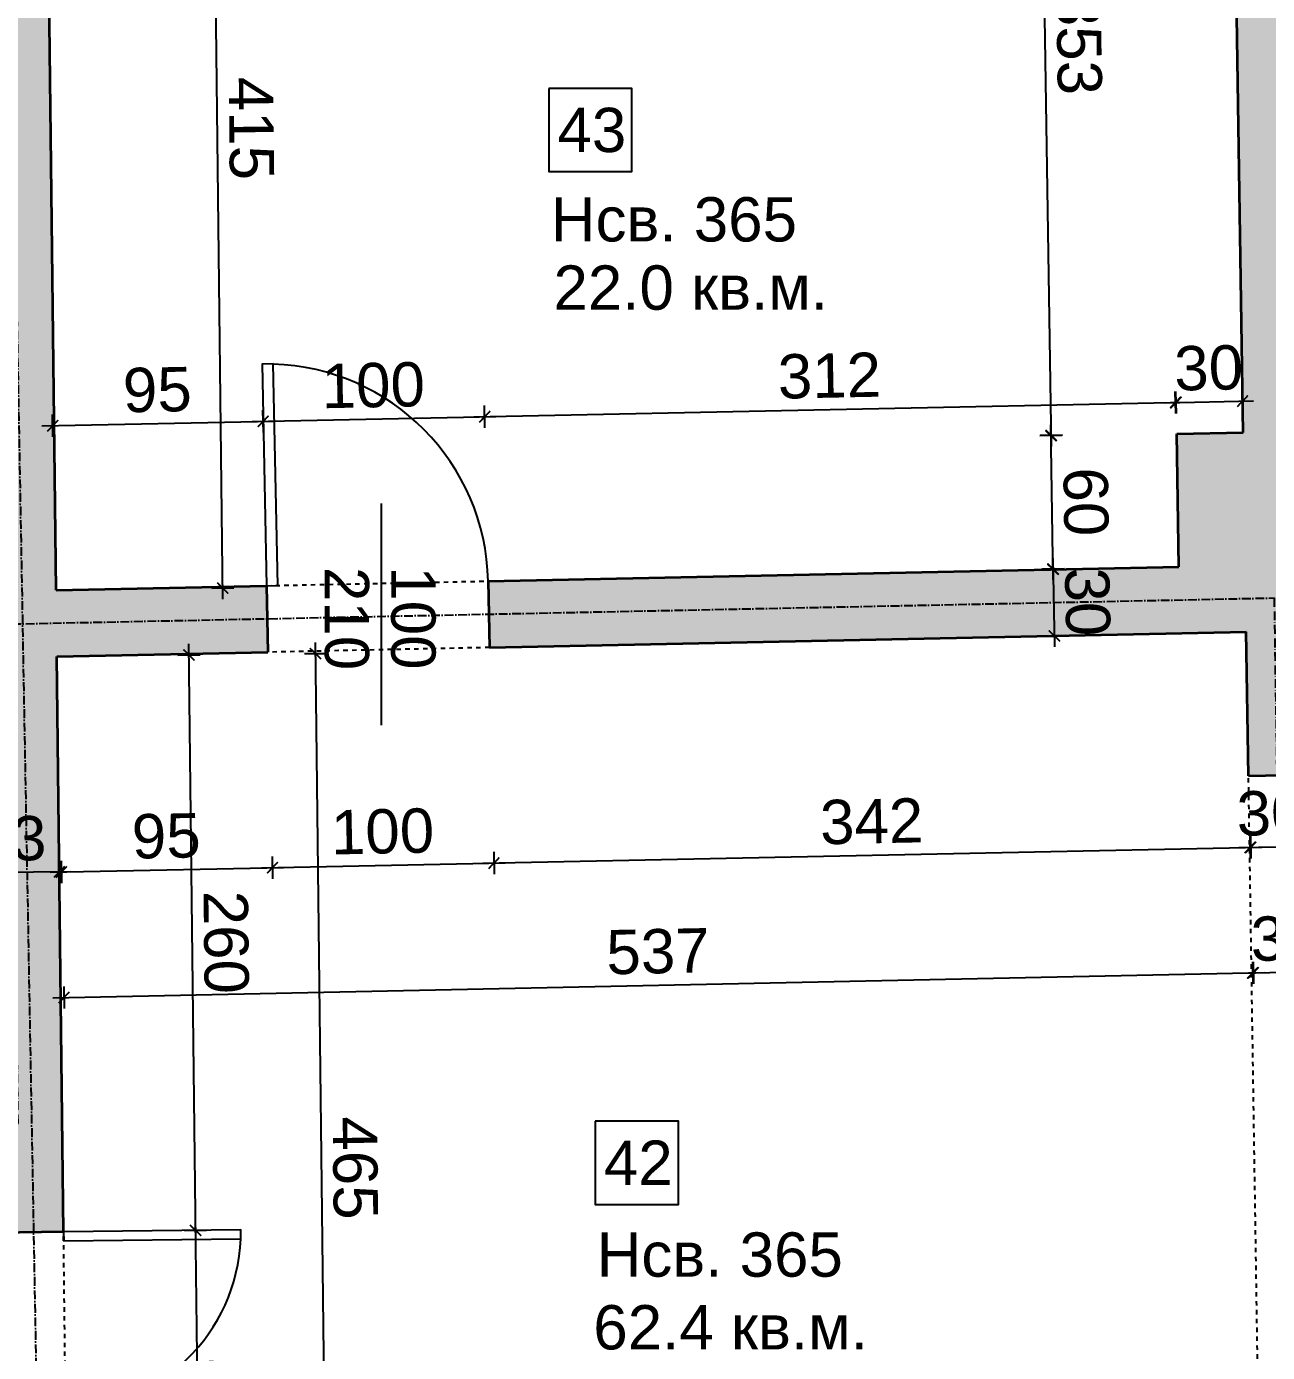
# Model space of a CAD drawing. Header units: inches. Extents: x -72385 to 39588, y -6525 to 66685.
# Drawn here: x -38736 to -38176, y 13084 to 13682 of the extents above; entities that cross this region are included whole.
import ezdxf

# ---------------------------------------------------------------- set-up
doc = ezdxf.new("R2010")
doc.units = ezdxf.units.IN
doc.header["$MEASUREMENT"] = 0
doc.linetypes.add('DashDot', pattern=[0.6, 0.4, -0.1, 0, -0.1])
doc.linetypes.add('Hidden', pattern=[0.4, 0.2, -0.2])
for name, color, linetype, lineweight in [('Врати', 251, 'Continuous', 25), ('Надписи Hсв', 252, 'Continuous', 25), ('Надписи врати', 252, 'Continuous', 25), ('Надписи коти вътрешни', 252, 'Continuous', 25), ('Надписи номера на пом.', 252, 'Continuous', 25), ('Надписи площ', 252, 'Continuous', 25), ('Оси', 252, 'DashDot', 25), ('Пунктир', 253, 'Hidden', 25), ('Разрезни линии', 7, 'Continuous', 35), ('Щрих стени', 254, 'Continuous', 25)]:
    doc.layers.add(name, color=color, linetype=linetype, lineweight=lineweight)
doc.styles.add('Arial Regular', font='arial.ttf')
doc.styles.get("Standard").update_dxf_attribs({"font": 'arial.ttf'})
doc.dimstyles.new('Annotative', dxfattribs={"dimscale": 0, "dimtxt": 20, "dimasz": 5, "dimexe": 5, "dimexo": 5, "dimgap": 5, "dimtad": 1, "dimdec": 0, "dimzin": 0, "dimdsep": 46, "dimtxsty": 'Standard', "dimblk": 'ARCHTICK', "dimcen": 5, "dimdle": 5, "dimadec": 0, "dimazin": 0, "dimtfac": 1, "dimtdec": 0, "dimtofl": 0, "dimtmove": 0, "dimatfit": 3, "dimldrblk": 'ARCHTICK', "dimfxl": 5, "dimfxlon": 1, "dimtolj": 1, "dimtzin": 0, "dimarcsym": 1})

# ---------------------------------------------------------------- blocks, each defined once
blk = doc.blocks.new('_ArchTick')
at = {"color": 0, "linetype": 'ByBlock', "const_width": 0.15}
blk.add_lwpolyline([(-0.5, -0.5), (0.5, 0.5)], dxfattribs=at)
blk = doc.blocks.new('*D3429')
at = {"layer": 'Defpoints', "color": 0, "ltscale": 50, "transparency": 16777216}
for p in [(-38722.25, 13397.7), (-38627, 13399.68), (-38624.98, 13302.43)]:
    blk.add_point(p, dxfattribs=at)
at = {"layer": 'Надписи коти вътрешни', "color": 0, "lineweight": -2, "ltscale": 50, "transparency": 16777216}
for p, q in [((-38725.24, 13300.35), (-38619.98, 13302.53)), ((-38720.34, 13305.45), (-38720.14, 13295.45)), ((-38625.09, 13307.42), (-38624.88, 13297.43))]:
    blk.add_line(p, q, dxfattribs=at)
at = {"layer": 'Надписи коти вътрешни', "color": 0, "lineweight": -2, "ltscale": 50, "transparency": 16777216, "xscale": 5, "yscale": 5, "zscale": 5}
for p, rotation in [((-38720.24, 13300.45), 181.1859248688659), ((-38624.98, 13302.43), 1.185924868865917)]:
    blk.add_blockref('_ArchTick', p, dxfattribs=dict(at, rotation=rotation))
at = {"layer": 'Надписи коти вътрешни', "color": 0, "ltscale": 50, "transparency": 16777216, "insert": (-38672.93, 13316.65), "char_height": 20, "attachment_point": 5, "rotation": 1.18592}
blk.add_mtext('\\A1;95', dxfattribs=at)
blk = doc.blocks.new('*D3430')
at = {"layer": 'Defpoints', "color": 0, "ltscale": 50, "transparency": 16777216}
for p in [(-38627, 13399.68), (-38527.02, 13401.75), (-38525, 13304.49)]:
    blk.add_point(p, dxfattribs=at)
at = {"layer": 'Надписи коти вътрешни', "color": 0, "lineweight": -2, "ltscale": 50, "transparency": 16777216}
for p, q in [((-38525.11, 13309.49), (-38524.9, 13299.5)), ((-38629.98, 13302.32), (-38520.01, 13304.6)), ((-38625.09, 13307.42), (-38624.88, 13297.43))]:
    blk.add_line(p, q, dxfattribs=at)
at = {"layer": 'Надписи коти вътрешни', "color": 0, "lineweight": -2, "ltscale": 50, "transparency": 16777216, "xscale": 5, "yscale": 5, "zscale": 5}
for p, rotation in [((-38624.98, 13302.43), 181.185924868857), ((-38525, 13304.49), 1.185924868857025)]:
    blk.add_blockref('_ArchTick', p, dxfattribs=dict(at, rotation=rotation))
at = {"layer": 'Надписи коти вътрешни', "color": 0, "ltscale": 50, "transparency": 16777216, "insert": (-38575.31, 13318.67), "char_height": 20, "attachment_point": 5, "rotation": 1.18592}
blk.add_mtext('\\A1;100', dxfattribs=at)
blk = doc.blocks.new('*D3431')
at = {"layer": 'Defpoints', "color": 0, "ltscale": 50, "transparency": 16777216}
for p in [(-38185.44, 13408.82), (-38527.02, 13401.75), (-38183.42, 13311.57)]:
    blk.add_point(p, dxfattribs=at)
at = {"layer": 'Надписи коти вътрешни', "color": 0, "lineweight": -2, "ltscale": 50, "transparency": 16777216}
for p, q in [((-38183.53, 13316.56), (-38183.32, 13306.57)), ((-38530, 13304.39), (-38178.42, 13311.67)), ((-38525.11, 13309.49), (-38524.9, 13299.5))]:
    blk.add_line(p, q, dxfattribs=at)
at = {"layer": 'Надписи коти вътрешни', "color": 0, "lineweight": -2, "ltscale": 50, "transparency": 16777216, "xscale": 5, "yscale": 5, "zscale": 5}
for p, rotation in [((-38183.42, 13311.57), 1.185924868862864), ((-38525, 13304.49), 181.1859248688629)]:
    blk.add_blockref('_ArchTick', p, dxfattribs=dict(at, rotation=rotation))
at = {"layer": 'Надписи коти вътрешни', "color": 0, "ltscale": 50, "transparency": 16777216, "insert": (-38354.53, 13323.25), "char_height": 20, "attachment_point": 5, "rotation": 1.18592}
blk.add_mtext('\\A1;342', dxfattribs=at)
blk = doc.blocks.new('*D3432')
at = {"layer": 'Defpoints', "color": 0, "ltscale": 50, "transparency": 16777216}
for p in [(-38184.43, 13343.82), (-38154.44, 13344.44), (-38153.77, 13312.18)]:
    blk.add_point(p, dxfattribs=at)
at = {"layer": 'Надписи коти вътрешни', "color": 0, "lineweight": -2, "ltscale": 50, "transparency": 16777216}
for p, q in [((-38183.87, 13316.56), (-38183.66, 13306.56)), ((-38153.87, 13317.18), (-38153.67, 13307.18)), ((-38188.76, 13311.46), (-38148.77, 13312.28))]:
    blk.add_line(p, q, dxfattribs=at)
at = {"layer": 'Надписи коти вътрешни', "color": 0, "lineweight": -2, "ltscale": 50, "transparency": 16777216, "xscale": 5, "yscale": 5, "zscale": 5}
for p, rotation in [((-38183.76, 13311.56), 181.1859248688393), ((-38153.77, 13312.18), 1.185924868839328)]:
    blk.add_blockref('_ArchTick', p, dxfattribs=dict(at, rotation=rotation))
at = {"layer": 'Надписи коти вътрешни', "color": 0, "ltscale": 50, "transparency": 16777216, "insert": (-38174.27, 13326.98), "char_height": 20, "attachment_point": 5, "rotation": 1.18592}
blk.add_mtext('\\A1;30', dxfattribs=at)
blk = doc.blocks.new('*D3442')
at = {"layer": 'Defpoints', "color": 0, "ltscale": 50, "transparency": 16777216}
for p in [(-38722.25, 13397.7), (-38662.67, 13398.39), (-38719.26, 13138.04)]:
    blk.add_point(p, dxfattribs=at)
at = {"layer": 'Надписи коти вътрешни', "color": 0, "lineweight": -2, "ltscale": 50, "transparency": 16777216}
for p, q in [((-38667.67, 13398.33), (-38657.67, 13398.45)), ((-38659.61, 13133.73), (-38662.73, 13403.39)), ((-38664.67, 13138.67), (-38654.67, 13138.78))]:
    blk.add_line(p, q, dxfattribs=at)
at = {"layer": 'Надписи коти вътрешни', "color": 0, "lineweight": -2, "ltscale": 50, "transparency": 16777216, "xscale": 5, "yscale": 5, "zscale": 5}
for p, rotation in [((-38662.67, 13398.39), 90.6615763334505), ((-38659.67, 13138.73), 270.6615763334505)]:
    blk.add_blockref('_ArchTick', p, dxfattribs=dict(at, rotation=rotation))
at = {"layer": 'Надписи коти вътрешни', "color": 0, "ltscale": 50, "transparency": 16777216, "insert": (-38645.96, 13268.73), "char_height": 20, "attachment_point": 5, "rotation": 270.66158}
blk.add_mtext('\\A1;260', dxfattribs=at)
blk = doc.blocks.new('*D3443')
at = {"layer": 'Defpoints', "color": 0, "ltscale": 50, "transparency": 16777216}
for p in [(-38719.26, 13138.04), (-38659.67, 13138.73), (-38717.41, 12978.05)]:
    blk.add_point(p, dxfattribs=at)
at = {"layer": 'Надписи коти вътрешни', "color": 0, "lineweight": -2, "ltscale": 50, "transparency": 16777216}
for p, q in [((-38657.77, 12973.74), (-38659.73, 13143.73)), ((-38664.67, 13138.67), (-38654.67, 13138.78)), ((-38662.82, 12978.68), (-38652.82, 12978.8))]:
    blk.add_line(p, q, dxfattribs=at)
at = {"layer": 'Надписи коти вътрешни', "color": 0, "lineweight": -2, "ltscale": 50, "transparency": 16777216, "xscale": 5, "yscale": 5, "zscale": 5}
for p, rotation in [((-38659.67, 13138.73), 90.66157633345075), ((-38657.82, 12978.74), 270.6615763334508)]:
    blk.add_blockref('_ArchTick', p, dxfattribs=dict(at, rotation=rotation))
at = {"layer": 'Надписи коти вътрешни', "color": 0, "ltscale": 50, "transparency": 16777216, "insert": (-38643.54, 13058.91), "char_height": 20, "attachment_point": 5, "rotation": 270.66158}
blk.add_mtext('\\A1;160', dxfattribs=at)
blk = doc.blocks.new('*D3495')
at = {"layer": 'Defpoints', "color": 0, "ltscale": 50, "transparency": 16777216}
for p in [(-38629.15, 13503.81), (-38722.6, 13427.7), (-38627.62, 13429.67)]:
    blk.add_point(p, dxfattribs=at)
at = {"layer": 'Надписи коти вътрешни', "color": 0, "lineweight": -2, "ltscale": 50, "transparency": 16777216}
for p, q in [((-38724.03, 13496.84), (-38724.24, 13506.84)), ((-38629.05, 13498.81), (-38629.26, 13508.81)), ((-38729.13, 13501.74), (-38624.15, 13503.91))]:
    blk.add_line(p, q, dxfattribs=at)
at = {"layer": 'Надписи коти вътрешни', "color": 0, "lineweight": -2, "ltscale": 50, "transparency": 16777216, "xscale": 5, "yscale": 5, "zscale": 5}
for p, rotation in [((-38629.15, 13503.81), 1.185924868857902), ((-38724.14, 13501.84), 181.1859248688579)]:
    blk.add_blockref('_ArchTick', p, dxfattribs=dict(at, rotation=rotation))
at = {"layer": 'Надписи коти вътрешни', "color": 0, "ltscale": 50, "transparency": 16777216, "insert": (-38676.96, 13518.03), "char_height": 20, "attachment_point": 5, "rotation": 1.18592}
blk.add_mtext('\\A1;95', dxfattribs=at)
blk = doc.blocks.new('*D3496')
at = {"layer": 'Defpoints', "color": 0, "ltscale": 50, "transparency": 16777216}
for p in [(-38529.17, 13505.88), (-38627.62, 13429.67), (-38527.64, 13431.74)]:
    blk.add_point(p, dxfattribs=at)
at = {"layer": 'Надписи коти вътрешни', "color": 0, "lineweight": -2, "ltscale": 50, "transparency": 16777216}
for p, q in [((-38634.15, 13503.7), (-38524.17, 13505.98)), ((-38629.05, 13498.81), (-38629.26, 13508.81)), ((-38529.07, 13500.88), (-38529.28, 13510.88))]:
    blk.add_line(p, q, dxfattribs=at)
at = {"layer": 'Надписи коти вътрешни', "color": 0, "lineweight": -2, "ltscale": 50, "transparency": 16777216, "xscale": 5, "yscale": 5, "zscale": 5}
for p, rotation in [((-38629.15, 13503.81), 181.1859248688655), ((-38529.17, 13505.88), 1.185924868865447)]:
    blk.add_blockref('_ArchTick', p, dxfattribs=dict(at, rotation=rotation))
at = {"layer": 'Надписи коти вътрешни', "color": 0, "ltscale": 50, "transparency": 16777216, "insert": (-38579.48, 13520.05), "char_height": 20, "attachment_point": 5, "rotation": 1.18592}
blk.add_mtext('\\A1;100', dxfattribs=at)
blk = doc.blocks.new('*D3497')
at = {"layer": 'Defpoints', "color": 0, "ltscale": 50, "transparency": 16777216}
for p in [(-38217.41, 13512.33), (-38215.89, 13438.11), (-38527.64, 13431.74)]:
    blk.add_point(p, dxfattribs=at)
at = {"layer": 'Надписи коти вътрешни', "color": 0, "lineweight": -2, "ltscale": 50, "transparency": 16777216}
for p, q in [((-38217.31, 13507.33), (-38217.51, 13517.33)), ((-38534.16, 13505.85), (-38212.41, 13512.43)), ((-38529.05, 13500.95), (-38529.26, 13510.95))]:
    blk.add_line(p, q, dxfattribs=at)
at = {"layer": 'Надписи коти вътрешни', "color": 0, "lineweight": -2, "ltscale": 50, "transparency": 16777216, "xscale": 5, "yscale": 5, "zscale": 5}
for p, rotation in [((-38217.41, 13512.33), 1.171467589203126), ((-38529.16, 13505.95), 181.1714675892031)]:
    blk.add_blockref('_ArchTick', p, dxfattribs=dict(at, rotation=rotation))
at = {"layer": 'Надписи коти вътрешни', "color": 0, "ltscale": 50, "transparency": 16777216, "insert": (-38373.59, 13524.36), "char_height": 20, "attachment_point": 5, "rotation": 1.17147}
blk.add_mtext('\\A1;312', dxfattribs=at)
blk = doc.blocks.new('*D3498')
at = {"layer": 'Defpoints', "color": 0, "ltscale": 50, "transparency": 16777216}
for p in [(-38187.12, 13512.96), (-38216.82, 13498.19), (-38186.83, 13498.81)]:
    blk.add_point(p, dxfattribs=at)
at = {"layer": 'Надписи коти вътрешни', "color": 0, "lineweight": -2, "ltscale": 50, "transparency": 16777216}
for p, q in [((-38217.01, 13507.34), (-38217.22, 13517.34)), ((-38187.02, 13507.96), (-38187.22, 13517.96)), ((-38222.11, 13512.23), (-38182.12, 13513.06))]:
    blk.add_line(p, q, dxfattribs=at)
at = {"layer": 'Надписи коти вътрешни', "color": 0, "lineweight": -2, "ltscale": 50, "transparency": 16777216, "xscale": 5, "yscale": 5, "zscale": 5}
for p, rotation in [((-38217.11, 13512.34), 181.1859248688532), ((-38187.12, 13512.96), 1.185924868853221)]:
    blk.add_blockref('_ArchTick', p, dxfattribs=dict(at, rotation=rotation))
at = {"layer": 'Надписи коти вътрешни', "color": 0, "ltscale": 50, "transparency": 16777216, "insert": (-38202.43, 13527.86), "char_height": 20, "attachment_point": 5, "rotation": 1.18592}
blk.add_mtext('\\A1;30', dxfattribs=at)
blk = doc.blocks.new('*D3488')
at = {"layer": 'Defpoints', "color": 0, "ltscale": 50, "transparency": 16777216}
for p in [(-38273.58, 13497.31), (-38216.82, 13498.19), (-38215.89, 13438.11)]:
    blk.add_point(p, dxfattribs=at)
at = {"layer": 'Надписи коти вътрешни', "color": 0, "lineweight": -2, "ltscale": 50, "transparency": 16777216}
for p, q in [((-38272.57, 13432.24), (-38273.66, 13502.31)), ((-38268.58, 13497.39), (-38278.58, 13497.23)), ((-38267.65, 13437.31), (-38277.65, 13437.16))]:
    blk.add_line(p, q, dxfattribs=at)
at = {"layer": 'Надписи коти вътрешни', "color": 0, "lineweight": -2, "ltscale": 50, "transparency": 16777216, "xscale": 5, "yscale": 5, "zscale": 5}
for p, rotation in [((-38273.58, 13497.31), 90.88539466403734), ((-38272.65, 13437.24), 270.8853946640373)]:
    blk.add_blockref('_ArchTick', p, dxfattribs=dict(at, rotation=rotation))
at = {"layer": 'Надписи коти вътрешни', "color": 0, "ltscale": 50, "transparency": 16777216, "insert": (-38257.9, 13467.51), "char_height": 20, "attachment_point": 5, "rotation": 270.88539}
blk.add_mtext('\\A1;60', dxfattribs=at)
blk = doc.blocks.new('*D3489')
at = {"layer": 'Defpoints', "color": 0, "ltscale": 50, "transparency": 16777216}
for p in [(-38278.91, 13850.86), (-38192.29, 13852.2), (-38186.83, 13498.81)]:
    blk.add_point(p, dxfattribs=at)
at = {"layer": 'Надписи коти вътрешни', "color": 0, "lineweight": -2, "ltscale": 50, "transparency": 16777216}
for p, q in [((-38273.37, 13492.47), (-38278.99, 13855.86)), ((-38273.91, 13850.94), (-38283.91, 13850.78)), ((-38268.45, 13497.55), (-38278.45, 13497.39))]:
    blk.add_line(p, q, dxfattribs=at)
at = {"layer": 'Надписи коти вътрешни', "color": 0, "lineweight": -2, "ltscale": 50, "transparency": 16777216, "xscale": 5, "yscale": 5, "zscale": 5}
for p, rotation in [((-38278.91, 13850.86), 90.88539466403601), ((-38273.45, 13497.47), 270.885394664036)]:
    blk.add_blockref('_ArchTick', p, dxfattribs=dict(at, rotation=rotation))
at = {"layer": 'Надписи коти вътрешни', "color": 0, "ltscale": 50, "transparency": 16777216, "insert": (-38260.97, 13674.4), "char_height": 20, "attachment_point": 5, "rotation": 270.88539}
blk.add_mtext('\\A1;353', dxfattribs=at)
blk = doc.blocks.new('*D3500')
at = {"layer": 'Defpoints', "color": 0, "ltscale": 50, "transparency": 16777216}
for p in [(-38185.44, 13408.82), (-38722.25, 13397.7), (-38182.25, 13254.93)]:
    blk.add_point(p, dxfattribs=at)
at = {"layer": 'Надписи коти вътрешни', "color": 0, "lineweight": -2, "ltscale": 50, "transparency": 16777216}
for p, q in [((-38724.07, 13243.71), (-38177.25, 13255.03)), ((-38182.35, 13259.92), (-38182.15, 13249.93)), ((-38719.17, 13248.81), (-38718.96, 13238.81))]:
    blk.add_line(p, q, dxfattribs=at)
at = {"layer": 'Надписи коти вътрешни', "color": 0, "lineweight": -2, "ltscale": 50, "transparency": 16777216, "xscale": 5, "yscale": 5, "zscale": 5}
for p, rotation in [((-38182.25, 13254.93), 1.185924868862342), ((-38719.07, 13243.81), 181.1859248688623)]:
    blk.add_blockref('_ArchTick', p, dxfattribs=dict(at, rotation=rotation))
at = {"layer": 'Надписи коти вътрешни', "color": 0, "ltscale": 50, "transparency": 16777216, "insert": (-38450.97, 13264.58), "char_height": 20, "attachment_point": 5, "rotation": 1.18592}
blk.add_mtext('\\A1;537', dxfattribs=at)
blk = doc.blocks.new('*D3501')
at = {"layer": 'Defpoints', "color": 0, "ltscale": 50, "transparency": 16777216}
for p in [(-38184.43, 13343.82), (-38154.44, 13344.44), (-38152.6, 13255.54)]:
    blk.add_point(p, dxfattribs=at)
at = {"layer": 'Надписи коти вътрешни', "color": 0, "lineweight": -2, "ltscale": 50, "transparency": 16777216}
for p, q in [((-38152.7, 13260.54), (-38152.49, 13250.54)), ((-38187.59, 13254.82), (-38147.6, 13255.64)), ((-38182.7, 13259.92), (-38182.49, 13249.92))]:
    blk.add_line(p, q, dxfattribs=at)
at = {"layer": 'Надписи коти вътрешни', "color": 0, "lineweight": -2, "ltscale": 50, "transparency": 16777216, "xscale": 5, "yscale": 5, "zscale": 5}
for p, rotation in [((-38182.59, 13254.92), 181.1859248688672), ((-38152.6, 13255.54), 1.185924868867113)]:
    blk.add_blockref('_ArchTick', p, dxfattribs=dict(at, rotation=rotation))
at = {"layer": 'Надписи коти вътрешни', "color": 0, "ltscale": 50, "transparency": 16777216, "insert": (-38167.91, 13270.44), "char_height": 20, "attachment_point": 5, "rotation": 1.18592}
blk.add_mtext('\\A1;30', dxfattribs=at)
blk = doc.blocks.new('*D3511')
at = {"layer": 'Defpoints', "color": 0, "ltscale": 50, "transparency": 16777216}
for p in [(-38727.39, 13842.28), (-38652.19, 13843.14), (-38722.6, 13427.7)]:
    blk.add_point(p, dxfattribs=at)
at = {"layer": 'Надписи коти вътрешни', "color": 0, "lineweight": -2, "ltscale": 50, "transparency": 16777216}
for p, q in [((-38647.34, 13423.57), (-38652.25, 13848.14)), ((-38657.19, 13843.09), (-38647.19, 13843.2)), ((-38652.4, 13428.51), (-38642.4, 13428.63))]:
    blk.add_line(p, q, dxfattribs=at)
at = {"layer": 'Надписи коти вътрешни', "color": 0, "lineweight": -2, "ltscale": 50, "transparency": 16777216, "xscale": 5, "yscale": 5, "zscale": 5}
for p, rotation in [((-38652.19, 13843.14), 90.66157633344923), ((-38647.4, 13428.57), 270.6615763334492)]:
    blk.add_blockref('_ArchTick', p, dxfattribs=dict(at, rotation=rotation))
at = {"layer": 'Надписи коти вътрешни', "color": 0, "ltscale": 50, "transparency": 16777216, "insert": (-38634.58, 13636.03), "char_height": 20, "attachment_point": 5, "rotation": 270.66158}
blk.add_mtext('\\A1;415', dxfattribs=at)
blk = doc.blocks.new('*D3512')
at = {"layer": 'Defpoints', "color": 0, "ltscale": 50, "transparency": 16777216}
for p in [(-38722.25, 13397.7), (-38716.89, 12933.05), (-38600.21, 12934.4)]:
    blk.add_point(p, dxfattribs=at)
at = {"layer": 'Надписи коти вътрешни', "color": 0, "lineweight": -2, "ltscale": 50, "transparency": 16777216}
for p, q in [((-38605.64, 13404.05), (-38600.16, 12929.4)), ((-38610.58, 13398.99), (-38600.58, 13399.11)), ((-38605.21, 12934.34), (-38595.21, 12934.46))]:
    blk.add_line(p, q, dxfattribs=at)
at = {"layer": 'Надписи коти вътрешни', "color": 0, "lineweight": -2, "ltscale": 50, "transparency": 16777216, "xscale": 5, "yscale": 5, "zscale": 5}
for p, rotation in [((-38605.58, 13399.05), 90.66157633344557), ((-38600.21, 12934.4), 270.6615763334456)]:
    blk.add_blockref('_ArchTick', p, dxfattribs=dict(at, rotation=rotation))
at = {"layer": 'Надписи коти вътрешни', "color": 0, "ltscale": 50, "transparency": 16777216, "insert": (-38587.69, 13166.9), "char_height": 20, "attachment_point": 5, "rotation": 270.66158}
blk.add_mtext('\\A1;465', dxfattribs=at)
blk = doc.blocks.new('*D7571')
at = {"layer": 'Defpoints', "color": 0, "ltscale": 10, "transparency": 16777216}
for p in [(-38215.89, 13438.19), (-38272.05, 13407.02), (-38215.27, 13408.2)]:
    blk.add_point(p, dxfattribs=at)
at = {"layer": 'Надписи коти вътрешни', "color": 0, "lineweight": -2, "ltscale": 10, "transparency": 16777216}
for p, q in [((-38272.78, 13442.02), (-38271.95, 13402.02)), ((-38267.67, 13437.12), (-38277.67, 13436.91)), ((-38267.05, 13407.13), (-38277.05, 13406.92))]:
    blk.add_line(p, q, dxfattribs=at)
at = {"layer": 'Надписи коти вътрешни', "color": 0, "lineweight": -2, "ltscale": 10, "transparency": 16777216, "xscale": 5, "yscale": 5, "zscale": 5}
for p, rotation in [((-38272.67, 13437.02), 91.18592486886266), ((-38272.05, 13407.02), 271.1859248688627)]:
    blk.add_blockref('_ArchTick', p, dxfattribs=dict(at, rotation=rotation))
at = {"layer": 'Надписи коти вътрешни', "color": 0, "ltscale": 10, "transparency": 16777216, "insert": (-38257.15, 13422.34), "char_height": 20, "attachment_point": 5, "rotation": 271.18592}
blk.add_mtext('\\A1;30', dxfattribs=at)
blk = doc.blocks.new('*D7572')
at = {"layer": 'Defpoints', "color": 0, "ltscale": 10, "transparency": 16777216}
for p in [(-38763.63, 13300.03), (-38763.5, 13289.14), (-38721.01, 13289.63)]:
    blk.add_point(p, dxfattribs=at)
at = {"layer": 'Надписи коти вътрешни', "color": 0, "lineweight": -2, "ltscale": 10, "transparency": 16777216}
for p, q in [((-38763.57, 13295.03), (-38763.69, 13305.03)), ((-38721.07, 13295.52), (-38721.19, 13305.52)), ((-38716.13, 13300.58), (-38768.63, 13299.97))]:
    blk.add_line(p, q, dxfattribs=at)
at = {"layer": 'Надписи коти вътрешни', "color": 0, "lineweight": -2, "ltscale": 10, "transparency": 16777216, "xscale": 5, "yscale": 5, "zscale": 5}
for p, rotation in [((-38763.63, 13300.03), 180.661576333449), ((-38721.13, 13300.52), 0.6615763334490588)]:
    blk.add_blockref('_ArchTick', p, dxfattribs=dict(at, rotation=rotation))
at = {"layer": 'Надписи коти вътрешни', "color": 0, "ltscale": 10, "transparency": 16777216, "insert": (-38742.56, 13315.49), "char_height": 20, "attachment_point": 5, "rotation": 0.66158}
blk.add_mtext('\\A1;43', dxfattribs=at)

msp = doc.modelspace()

# ---------------------------------------------------------------- hatches: boundary and pattern name
at = {"layer": 'Щрих стени', "ltscale": 10}
h = msp.add_hatch(color=256, dxfattribs=at)
h.dxf.hatch_style = 1
h.paths.add_polyline_path([(-40165.48, 13860.62), (-40260.46, 13858.86), (-40259.9, 13828.86), (-40164.92, 13830.62)])
h.paths.add_polyline_path([(-39920.52, 13865.16), (-40015.5, 13863.4), (-40014.95, 13833.4), (-39919.96, 13835.16)])
h.paths.add_polyline_path([(-39675.56, 13869.7), (-39770.54, 13867.94), (-39769.99, 13837.94), (-39726.95, 13838.74), (-39724.85, 13613.75), (-39682.35, 13614.15), (-39684.31, 13824.53), (-39674.73, 13824.71)])
h.paths.add_polyline_path([(-39430.6, 13874.24), (-39525.59, 13872.48), (-39524.75, 13827.49), (-39429.77, 13829.25)])
h.paths.add_polyline_path([(-39185.64, 13878.79), (-39280.63, 13877.02), (-39279.79, 13832.03), (-39184.81, 13833.79)])
h.paths.add_polyline_path([(-38940.69, 13883.33), (-39035.67, 13881.57), (-39034.84, 13836.57), (-38939.85, 13838.34)])
h.paths.add_polyline_path([(-38695.73, 13887.87), (-38790.71, 13886.11), (-38789.88, 13841.12), (-38754.88, 13841.77), (-38750.09, 13426.78), (-38765.09, 13426.5), (-38762.9, 13236.51), (-38802.89, 13235.77), (-38802.66, 13215.77), (-38860.46, 13214.7), (-38859.63, 13169.71), (-38749.65, 13171.75), (-38749.25, 13137.69), (-38719.26, 13138.04), (-38722.25, 13397.7), (-38627, 13399.68), (-38627.62, 13429.67), (-38722.6, 13427.7), (-38727.39, 13842.28), (-38694.89, 13842.88)])
h.paths.add_polyline_path([(-38450.77, 13892.41), (-38545.75, 13890.65), (-38544.92, 13845.66), (-38449.94, 13847.42)])
h.paths.add_polyline_path([(-37718.06, 13906), (-38300.8, 13895.19), (-38299.96, 13850.2), (-38192.29, 13852.2), (-38186.83, 13498.81), (-38216.82, 13498.19), (-38215.89, 13438.19), (-38527.64, 13431.74), (-38527.02, 13401.75), (-38185.44, 13408.82), (-38184.43, 13343.82), (-38154.44, 13344.44), (-38162.29, 13852.75), (-37762.36, 13860.17), (-37758.65, 13620.2), (-37713.66, 13620.89)])
h.paths.add_polyline_path([(-39665.53, 13419.81), (-39680.53, 13419.53), (-39681.51, 13524.15), (-39724, 13523.76), (-39721.04, 13206.13), (-39741.03, 13205.79), (-39740.85, 13185.79), (-39810.84, 13184.62), (-39810.35, 13152.53), (-39675.38, 13154.59), (-38959.61, 13167.86), (-38960.44, 13212.85), (-39663.47, 13199.81)])
h.paths.add_polyline_path([(-39858.95, 12908.04), (-39983.92, 12905.3), (-39982.92, 12862.17), (-39857.95, 12865.08)])
h.paths.add_polyline_path([(-39584.02, 12914.06), (-39708.99, 12911.32), (-39707.99, 12868.57), (-39583.03, 12871.48)])
h.paths.add_polyline_path([(-39309.09, 12920.08), (-39434.06, 12917.34), (-39433.07, 12874.97), (-39308.1, 12877.88)])
h.paths.add_polyline_path([(-39034.15, 12926.1), (-39159.12, 12923.37), (-39158.14, 12881.37), (-39033.18, 12884.28)])
h.paths.add_polyline_path([(-38376.97, 12940.5), (-38716.89, 12933.05), (-38717.41, 12978.05), (-38747.41, 12977.7), (-38746.88, 12932.4), (-38884.19, 12929.39), (-38883.22, 12887.77), (-38376.02, 12899.58)])
h.paths.add_polyline_path([(-37710.26, 13400.92), (-37755.25, 13400.22), (-37748.36, 12954.27), (-38286.99, 12942.47), (-38286.04, 12901.68), (-37702.75, 12915.26)])

# ---------------------------------------------------------------- linework, layer by layer
at = {"layer": 'Врати', "ltscale": 50}
for points in [[(-38627.62, 13429.67), (-38622.62, 13429.77), (-38624.69, 13529.75), (-38629.69, 13529.65)], [(-38719.26, 13138.04), (-38719.21, 13134.04), (-38639.21, 13134.96), (-38639.26, 13138.96)]]:
    msp.add_lwpolyline(points, close=True, dxfattribs=at)
for centre, radius, start, end in [((-38627.62, 13429.67), 100, 1.18592, 88.31994), ((-38719.26, 13138.04), 80, 270.66158, 357.79559)]:
    msp.add_arc(centre, radius, start, end, dxfattribs=at)
at = {"layer": 'Надписи врати', "ltscale": 50}
msp.add_line((-38575.87, 13466.77), (-38575.87, 13366.77), dxfattribs=at)
at = {"layer": 'Надписи номера на пом.', "ltscale": 50}
for points in [[(-38500.2, 13654.02), (-38500.2, 13616.52), (-38462.7, 13616.52), (-38462.7, 13654.02)], [(-38479.27, 13187.97), (-38479.27, 13150.47), (-38441.77, 13150.47), (-38441.77, 13187.97)]]:
    msp.add_lwpolyline(points, close=True, dxfattribs=at)
at = {"layer": 'Оси', "ltscale": 10}
msp.add_line((-38753.31, 14264.37), (-38721.28, 12506.44), dxfattribs=at)
msp.add_lwpolyline([(-42071.06, 13151.76), (-41073.73, 13168.36), (-41073.37, 13148.36), (-38739.82, 13187), (-38742.42, 13412.39), (-38172.87, 13424.13), (-38171.33, 13324.06), (-37336.28, 13336.93)], dxfattribs=at)
at = {"layer": 'Пунктир', "ltscale": 10}
for p, q in [((-38627.62, 13429.67), (-38527.64, 13431.74)), ((-38527.02, 13401.75), (-38627, 13399.68)), ((-38178.27, 12944.85), (-38184.43, 13343.82)), ((-38717.41, 12978.05), (-38719.26, 13138.04))]:
    msp.add_line(p, q, dxfattribs=at)
at = {"layer": 'Разрезни линии', "ltscale": 50}
for p, q in [((-38186.83, 13498.81), (-38192.29, 13852.2)), ((-38722.6, 13427.7), (-38727.39, 13842.28)), ((-38216.82, 13498.19), (-38186.83, 13498.81)), ((-38215.89, 13438.19), (-38216.82, 13498.19)), ((-38527.64, 13431.74), (-38215.89, 13438.19)), ((-38722.6, 13427.7), (-38627.62, 13429.67)), ((-38627.62, 13429.67), (-38627, 13399.68)), ((-38527.64, 13431.74), (-38527.02, 13401.75)), ((-38527.02, 13401.75), (-38185.44, 13408.82)), ((-38184.43, 13343.82), (-38185.44, 13408.82)), ((-38722.25, 13397.7), (-38627, 13399.68)), ((-38719.26, 13138.04), (-38722.25, 13397.7)), ((-38184.43, 13343.82), (-38154.44, 13344.44)), ((-38719.26, 13138.04), (-38749.25, 13137.69))]:
    msp.add_line(p, q, dxfattribs=at)

# ---------------------------------------------------------------- texts
at = {"layer": 'Надписи Hсв', "ltscale": 100, "char_height": 20, "width": 180.4891, "attachment_point": 1, "style": 'Arial Regular'}
for insert in [(-38499.33, 13604.99), (-38478.65, 13137.82)]:
    msp.add_mtext('\\pxt8;Hсв. 365', dxfattribs=dict(at, insert=insert))
at = {"layer": 'Надписи врати', "ltscale": 100, "char_height": 20, "width": 180.4891, "attachment_point": 1, "rotation": 270, "style": 'Arial Regular'}
for s, insert in [('210', (-38581.36, 13438.11)), ('100', (-38551.36, 13438.43))]:
    msp.add_mtext(s, dxfattribs=dict(at, insert=insert))
at = {"layer": 'Надписи номера на пом.', "ltscale": 100, "char_height": 20, "width": 180.4891, "attachment_point": 1, "style": 'Arial Regular'}
for s, insert in [('\\pxqc;43', (-38571.06, 13645.33)), ('\\pxqc;42', (-38550.12, 13179.28))]:
    msp.add_mtext(s, dxfattribs=dict(at, insert=insert))
at = {"layer": 'Надписи площ', "ltscale": 100, "char_height": 20, "width": 180.4891, "attachment_point": 1, "style": 'Arial Regular'}
for s, insert in [('22.0 кв.м.', (-38498.16, 13574.2)), ('62.4 кв.м.', (-38480.16, 13105))]:
    msp.add_mtext(s, dxfattribs=dict(at, insert=insert))

# ---------------------------------------------------------------- dimensions: what is measured, and where the dimension line sits
at = {"layer": 'Надписи коти вътрешни', "ltscale": 50}
for p1, p2, distance, picture, middle in [((-38186.83, 13498.81), (-38192.29, 13852.2), 86.63, '*D3489', (-38260.97, 13674.4)), ((-38722.6, 13427.7), (-38727.39, 13842.28), -75.2, '*D3511', (-38634.58, 13636.03)), ((-38527.64, 13431.74), (-38215.89, 13438.11), 74.23, '*D3497', (-38373.59, 13524.36)), ((-38722.6, 13427.7), (-38627.62, 13429.67), 74.15, '*D3495', (-38676.96, 13518.03)), ((-38627.62, 13429.67), (-38527.64, 13431.74), 74.15, '*D3496', (-38579.48, 13520.05)), ((-38722.25, 13397.7), (-38185.44, 13408.82), -153.92, '*D3500', (-38450.97, 13264.58)), ((-38722.25, 13397.7), (-38716.89, 12933.05), 116.68, '*D3512', (-38587.69, 13166.9)), ((-38527.02, 13401.75), (-38185.44, 13408.82), -97.27, '*D3431', (-38354.53, 13323.25)), ((-38722.25, 13397.7), (-38627, 13399.68), -97.27, '*D3429', (-38672.93, 13316.65)), ((-38719.26, 13138.04), (-38722.25, 13397.7), -59.59, '*D3442', (-38645.96, 13268.73)), ((-38627, 13399.68), (-38527.02, 13401.75), -97.27, '*D3430', (-38575.31, 13318.67)), ((-38717.41, 12978.05), (-38719.26, 13138.04), -59.59, '*D3443', (-38643.54, 13058.91))]:
    dim = msp.add_aligned_dim(p1=p1, p2=p2, distance=distance, dimstyle='Annotative', override={"dimscale": 0, "dimtix": 0, "dimtofl": 0, "dimtmove": 0, "dimatfit": 3}, dxfattribs=at)
    dim.commit()
    dim.dimension.update_dxf_attribs({"geometry": picture, "text_midpoint": middle})
for base, p1, p2, angle, picture, middle in [((-38187.12, 13512.96), (-38216.82, 13498.19), (-38186.83, 13498.81), 1.18592, '*D3498', (-38202.12, 13512.65)), ((-38273.58, 13497.31), (-38215.89, 13438.11), (-38216.82, 13498.19), 90.88539, '*D3488', (-38273.11, 13467.27)), ((-38153.77, 13312.18), (-38184.43, 13343.82), (-38154.44, 13344.44), 1.18592, '*D3432', (-38173.95, 13311.76)), ((-38152.6, 13255.54), (-38184.43, 13343.82), (-38154.44, 13344.44), 1.18592, '*D3501', (-38167.6, 13255.23))]:
    dim = msp.add_linear_dim(base=base, p1=p1, p2=p2, angle=angle, dimstyle='Annotative', override={"dimscale": 0, "dimtix": 0, "dimtofl": 0, "dimtmove": 0, "dimatfit": 3}, dxfattribs=at)
    dim.commit()
    dim.dimension.update_dxf_attribs({"geometry": picture, "text_midpoint": middle, "dimtype": 129})
at = {"layer": 'Надписи коти вътрешни', "ltscale": 10}
dim = msp.add_linear_dim(base=(-38272.05, 13407.02), p1=(-38215.89, 13438.19), p2=(-38215.27, 13408.2), angle=271.18592, dimstyle='Annotative', override={"dimscale": 0, "dimtix": 0, "dimtofl": 0, "dimtmove": 0, "dimatfit": 3}, dxfattribs=at)
dim.commit()
dim.dimension.update_dxf_attribs({"geometry": '*D7571', "text_midpoint": (-38272.36, 13422.02), "dimtype": 129})
dim = msp.add_aligned_dim(p1=(-38721.0063, 13289.635), p2=(-38763.5035, 13289.1442), distance=-10.8876, dimstyle='Annotative', override={"dimscale": 0, "dimtix": 0, "dimtofl": 0, "dimtmove": 0, "dimatfit": 3}, dxfattribs=at)
dim.commit()
dim.dimension.update_dxf_attribs({"geometry": '*D7572', "text_midpoint": (-38742.5563, 13315.4938)})

doc.saveas('drawing.dxf')
